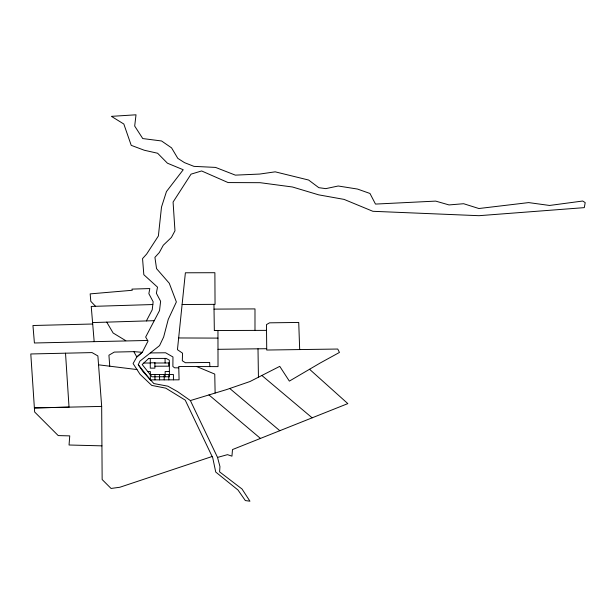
<?xml version="1.0" encoding="UTF-8"?>
<svg xmlns="http://www.w3.org/2000/svg" width="616" height="616" viewBox="0 0 616 616"><rect width="100%" height="100%" fill="white"/><g stroke="black" fill="none" stroke-linecap="round" stroke-linejoin="round"><path stroke-width="0.92" d="M254.986 330.399L254.986 308.909L214.022 309.116L213.968 304.358M95.549 306.291L90.798 301.332L90.175 293.886L132.271 290.275L131.947 289.112L149.804 288.558L148.864 293.678L153.153 301.771L152.214 309.786L146.385 320.928M138.269 364.718L139.901 361.138L159.559 345.622L163.663 336.975L168.237 319.435L176.369 301.948L169.277 283.26L156.549 268.638L154.924 257.357L159.313 252.529L163.279 245.237L171.417 237.445L174.967 230.808L173.081 202.056L191.045 174.151L201.625 170.955L228.105 182.575L260.129 182.69L292.431 186.987L318.711 194.856L344.067 199.392L372.865 211.296L478.971 215.692L584.291 207.638L585.2 202.618L582.697 201.024L549.549 205.459L528.659 202.595L478.871 208.524L463.64 203.719L449.018 204.928L435.689 201.109L375.49 204.081L369.97 193.47L357.503 189.058L338.223 186.001L325.795 188.635L318.811 187.672L308.631 180.041L275.198 171.833L259.713 174.059L235.358 175.136L215.569 167.413L193.955 166.366L184.492 162.639L177.808 158.358L171.564 147.863L161.561 140.972L142.75 138.561L134.688 126.049L136.013 114.799L111.411 116.355L123.831 124.032L131.223 145.345L144.313 150.25L157.604 153.238L167.436 163.201L183.229 169.746L166.459 191.561L161.492 207.107L158.381 235.982L146.662 254.038L142.55 258.605L143.821 274.705L157.504 287.141L156.372 293.262L160.622 301.278L159.536 310.556L145.661 337.06L148.032 341.079L142.358 352.198L136.821 356.964L133.095 363.54L140.009 374.259L151.729 385.4L165.766 388.157L185.231 400.13L212.728 457.75L215.731 472.048L237.969 489.99L245.337 500.569L249.942 501.201L242.026 489.012L219.604 471.871L219.95 466.566L217.533 457.418L190.375 400.562L177.67 391.684L167.868 386.186L153.846 383.56L142.835 371.456L138.269 364.718L150.35 379.88L179.079 379.826L178.748 366.505L218.025 366.62L217.956 330.499L214.337 330.515L214.022 309.116M212.135 456.502L119.874 487.248L111.073 488.457L102.148 479.533L101.671 406.406L97.882 355.948L92.038 352.591L30.8 353.969L34.65 411.996L58.227 435.589L69.747 435.882L69.046 445.006L101.933 445.853M190.375 400.562L226.765 389.52L249.973 381.535L279.749 366.358L289.358 381.111L320.097 363.063L339.447 352.444L337.753 349.041L266.728 350.034L266.474 324.609L269.523 322.83L298.729 322.445L299.684 349.572M217.533 457.418L227.489 454.654L231.947 456.163L232.494 449.565L347.824 403.611L309.563 369.284M152.83 304.535L91.23 306.429L94.163 341.487M92.577 322.576L154.239 320.682M92.7 324.008L32.948 325.51L34.411 342.989L147.671 340.463M133.826 351.644L136.821 356.964L142.234 352.306L133.826 351.644L114.291 352.09L108.924 355.201L109.748 366.197M101.671 406.406L34.365 407.923L69.031 407.145L65.519 353.191M217.995 349.326L266.659 348.702M150.296 352.93L165.612 352.775L172.965 356.972L172.88 366.481L174.621 367.821L178.779 367.837M182.113 304.512L215.046 304.358L214.884 272.711L185.385 272.788L177.446 349.68L182.559 353.191L182.313 360.745L185.377 362.732L209.679 362.439L209.848 366.597M214.337 330.515L266.512 330.369M143.79 363.032L150.312 363.017L150.281 358.435M154.878 363.009L169.346 362.978M154.893 366.212L168.753 366.181L168.738 362.986M147.786 371.556L150.358 371.556L150.373 374.805M169.392 371.517L165.142 371.525L165.173 376.761M178.655 337.961L217.972 338.107M98.545 364.818L136.975 369.554M196.774 366.559L214.753 374.089L215.123 393.054M125.787 340.687L113.136 333.01L106.745 322.145M261.869 375.475L312.15 417.825M229.768 388.488L279.81 430.707M208.955 394.925L260.46 438.423M258.004 348.818L258.435 377.223M173.45 379.841L173.419 374.505L150.319 374.543L150.35 379.88M168.799 374.513L168.83 379.849M165.073 358.404L165.096 362.986M164.179 374.52L164.21 379.856M159.559 374.528L159.59 379.864M154.939 374.536L154.97 379.872M148.741 358.435L142.18 364.526L151.952 376.784L169.415 376.753L169.331 360.191L166.197 358.404L148.741 358.435M154.878 362.801L150.258 362.809L150.281 368.145L154.909 368.137L154.878 362.801"/></g></svg>
